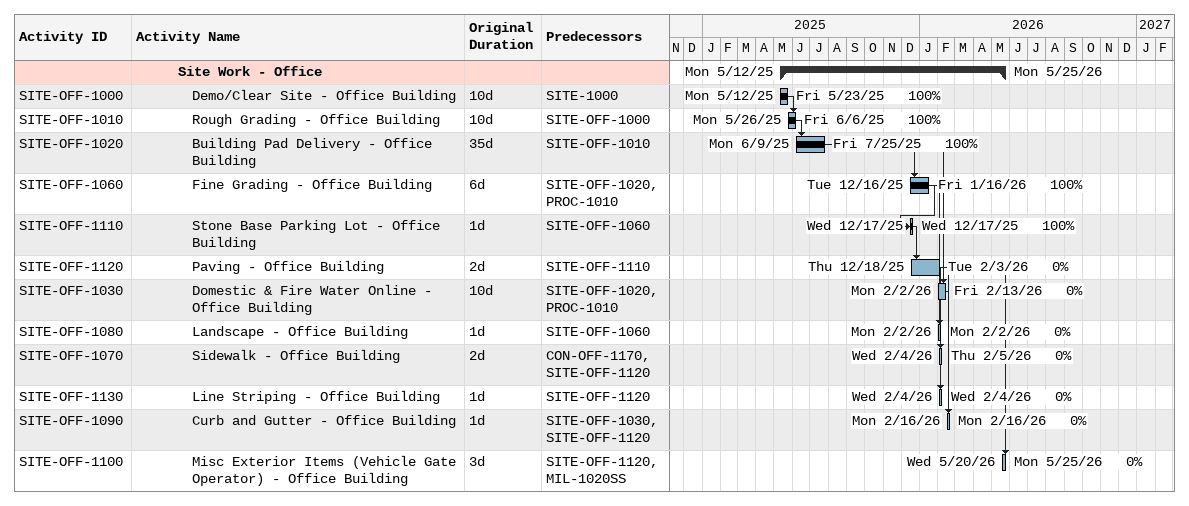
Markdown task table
| ID | Level | Task | Original duration | Start | Finish | Predecessors | % complete |
|---|---|---|---|---|---|---|---|
|  | 4 | **Site Work - Office** |  | 2025-05-12 | 2026-05-25 |  |  |
| SITE-OFF-1000 | 5 | Demo/Clear Site - Office Building | 10d | 2025-05-12 | 2025-05-23 | SITE-1000 | 100 |
| SITE-OFF-1010 | 5 | Rough Grading - Office Building | 10d | 2025-05-26 | 2025-06-06 | SITE-OFF-1000 | 100 |
| SITE-OFF-1020 | 5 | Building Pad Delivery - Office Building | 35d | 2025-06-09 | 2025-07-25 | SITE-OFF-1010 | 100 |
| SITE-OFF-1060 | 5 | Fine Grading - Office Building | 6d | 2025-12-16 | 2026-01-16 | SITE-OFF-1020, PROC-1010 | 100 |
| SITE-OFF-1110 | 5 | Stone Base Parking Lot - Office Building | 1d | 2025-12-17 | 2025-12-17 | SITE-OFF-1060 | 100 |
| SITE-OFF-1120 | 5 | Paving - Office Building | 2d | 2025-12-18 | 2026-02-03 | SITE-OFF-1110 | 0 |
| SITE-OFF-1030 | 5 | Domestic & Fire Water Online - Office Building | 10d | 2026-02-02 | 2026-02-13 | SITE-OFF-1020, PROC-1010 | 0 |
| SITE-OFF-1080 | 5 | Landscape - Office Building | 1d | 2026-02-02 | 2026-02-02 | SITE-OFF-1060 | 0 |
| SITE-OFF-1070 | 5 | Sidewalk - Office Building | 2d | 2026-02-04 | 2026-02-05 | CON-OFF-1170, SITE-OFF-1120 | 0 |
| SITE-OFF-1130 | 5 | Line Striping - Office Building | 1d | 2026-02-04 | 2026-02-04 | SITE-OFF-1120 | 0 |
| SITE-OFF-1090 | 5 | Curb and Gutter - Office Building | 1d | 2026-02-16 | 2026-02-16 | SITE-OFF-1030, SITE-OFF-1120 | 0 |
| SITE-OFF-1100 | 5 | Misc Exterior Items (Vehicle Gate Operator) - Office Building | 3d | 2026-05-20 | 2026-05-25 | SITE-OFF-1120, MIL-1020SS | 0 |
